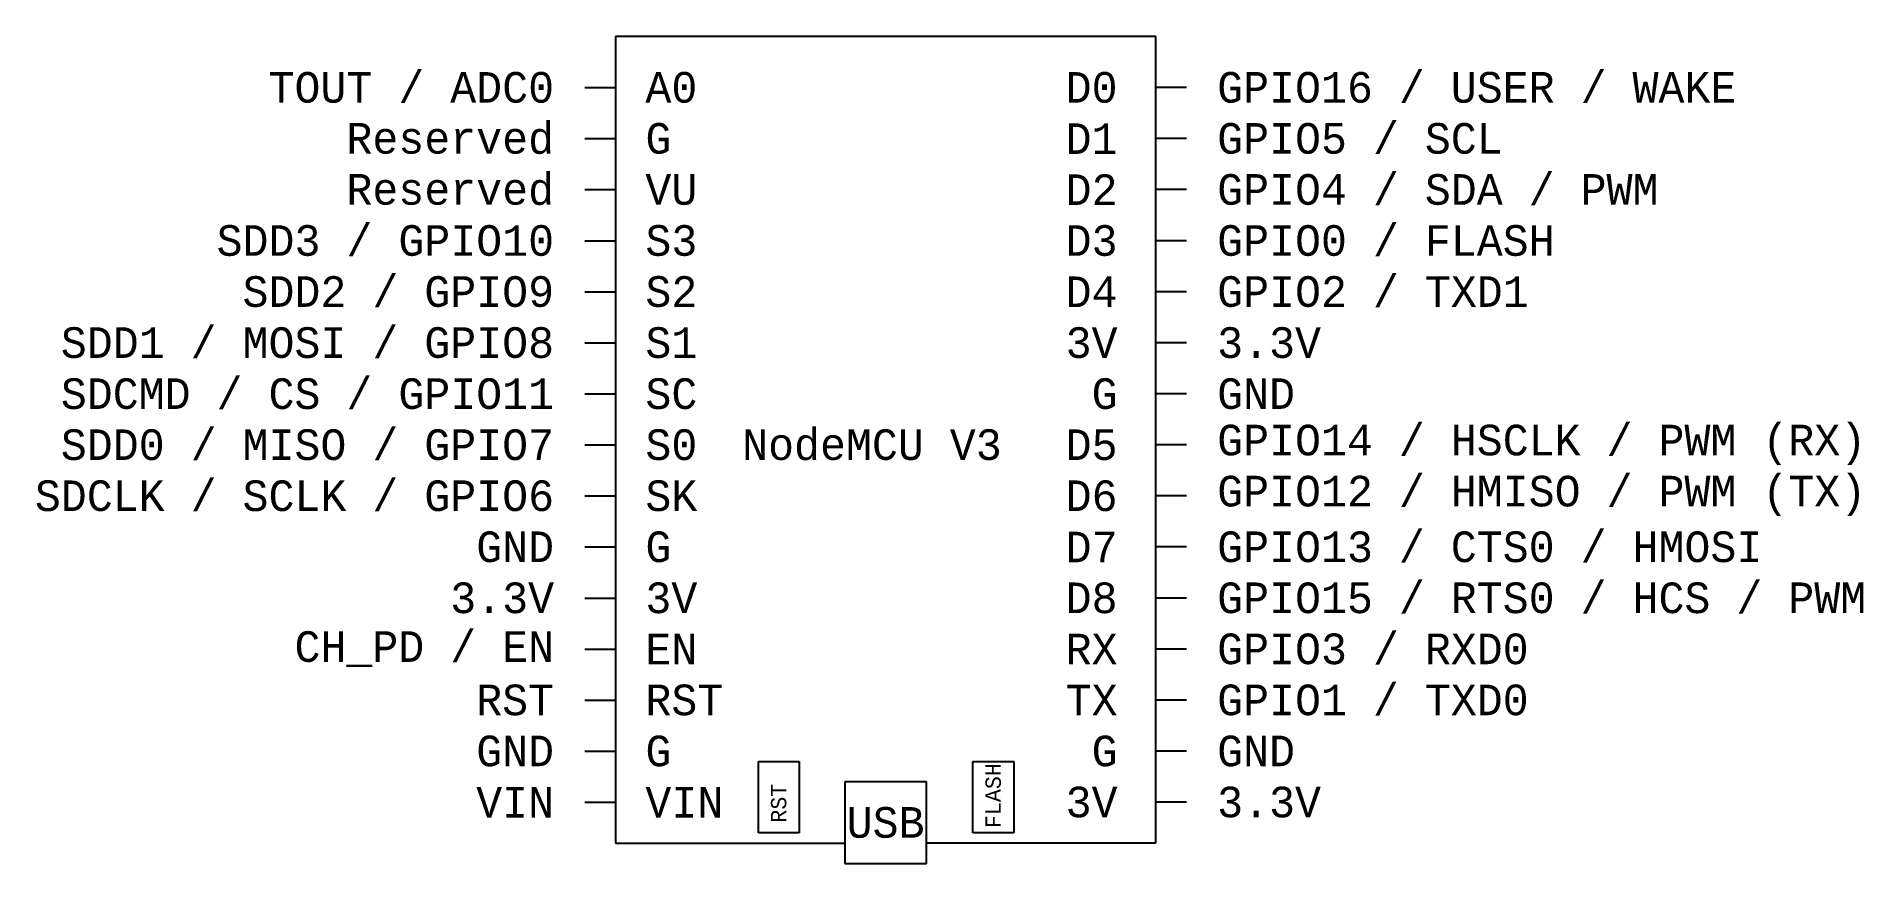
# Model space of a CAD drawing. Header units: millimetres. Extents: x 185 to 364, y -32 to 49.
import ezdxf

# ---------------------------------------------------------------- set-up
doc = ezdxf.new("R2010")
doc.units = ezdxf.units.MM
doc.layers.get('0').update_dxf_attribs({"lineweight": 25})
doc.styles.add('textstyle11', font='')
doc.styles.add('textstyle12', font='')
doc.styles.add('textstyle13', font='')
doc.styles.add('textstyle14', font='')
doc.styles.add('textstyle15', font='')
doc.styles.add('textstyle16', font='')
doc.styles.add('textstyle17', font='')
doc.styles.add('textstyle18', font='')
doc.styles.add('textstyle19', font='')
doc.styles.add('textstyle20', font='')
doc.styles.add('textstyle21', font='')
doc.styles.add('textstyle22', font='')
doc.styles.add('textstyle23', font='')
doc.styles.add('textstyle24', font='')
doc.styles.add('textstyle25', font='')
doc.styles.add('textstyle26', font='')
doc.styles.add('textstyle27', font='')
doc.styles.add('textstyle28', font='')
doc.styles.add('textstyle29', font='')
doc.styles.add('textstyle30', font='')
doc.styles.add('textstyle31', font='')
doc.styles.add('textstyle32', font='')
doc.styles.add('textstyle33', font='')
doc.styles.add('textstyle34', font='')
doc.styles.add('textstyle35', font='')
doc.styles.add('textstyle36', font='')
doc.styles.add('textstyle37', font='')
doc.styles.add('textstyle38', font='')
doc.styles.add('textstyle39', font='')
doc.styles.add('textstyle40', font='')
doc.styles.add('textstyle41', font='')
doc.styles.add('textstyle42', font='')
doc.styles.add('textstyle43', font='')
doc.styles.add('textstyle44', font='')
doc.styles.add('textstyle45', font='')
doc.styles.add('textstyle46', font='')
doc.styles.add('textstyle47', font='')
doc.styles.add('textstyle48', font='')
doc.styles.add('textstyle49', font='')
doc.styles.add('textstyle50', font='')
doc.styles.add('textstyle51', font='')
doc.styles.add('textstyle52', font='')
doc.styles.add('textstyle53', font='')
doc.styles.add('textstyle54', font='')
doc.styles.add('textstyle55', font='')
doc.styles.add('textstyle56', font='')
doc.styles.add('textstyle57', font='')
doc.styles.add('textstyle58', font='')
doc.styles.add('textstyle59', font='')
doc.styles.add('textstyle60', font='')
doc.styles.add('textstyle61', font='')
doc.styles.add('textstyle62', font='')
doc.styles.add('textstyle63', font='')
doc.styles.add('textstyle64', font='')
doc.styles.add('textstyle65', font='')
doc.styles.add('textstyle66', font='')
doc.styles.add('textstyle67', font='')
doc.styles.add('textstyle68', font='')
doc.styles.add('textstyle69', font='')
doc.styles.add('textstyle70', font='')
doc.styles.add('textstyle71', font='')
doc.styles.add('textstyle72', font='')
doc.styles.add('textstyle73', font='')
doc.styles.add('textstyle74', font='')
doc.styles.get('textstyle11').set_extended_font_data('Monospace')
doc.styles.get('textstyle12').set_extended_font_data('Monospace')
doc.styles.get('textstyle13').set_extended_font_data('Monospace')
doc.styles.get('textstyle14').set_extended_font_data('Monospace')
doc.styles.get('textstyle15').set_extended_font_data('Monospace')
doc.styles.get('textstyle16').set_extended_font_data('Monospace')
doc.styles.get('textstyle17').set_extended_font_data('Monospace')
doc.styles.get('textstyle18').set_extended_font_data('Monospace')
doc.styles.get('textstyle19').set_extended_font_data('Monospace')
doc.styles.get('textstyle20').set_extended_font_data('Monospace')
doc.styles.get('textstyle21').set_extended_font_data('Monospace')
doc.styles.get('textstyle22').set_extended_font_data('Monospace')
doc.styles.get('textstyle23').set_extended_font_data('Monospace')
doc.styles.get('textstyle24').set_extended_font_data('Monospace')
doc.styles.get('textstyle25').set_extended_font_data('Monospace')
doc.styles.get('textstyle26').set_extended_font_data('Monospace')
doc.styles.get('textstyle27').set_extended_font_data('Monospace')
doc.styles.get('textstyle28').set_extended_font_data('Monospace')
doc.styles.get('textstyle29').set_extended_font_data('Monospace')
doc.styles.get('textstyle30').set_extended_font_data('Monospace')
doc.styles.get('textstyle31').set_extended_font_data('Monospace')
doc.styles.get('textstyle32').set_extended_font_data('Monospace')
doc.styles.get('textstyle33').set_extended_font_data('Monospace')
doc.styles.get('textstyle34').set_extended_font_data('Monospace')
doc.styles.get('textstyle35').set_extended_font_data('Monospace')
doc.styles.get('textstyle36').set_extended_font_data('Monospace')
doc.styles.get('textstyle37').set_extended_font_data('Monospace')
doc.styles.get('textstyle38').set_extended_font_data('Monospace')
doc.styles.get('textstyle39').set_extended_font_data('Monospace')
doc.styles.get('textstyle40').set_extended_font_data('Monospace')
doc.styles.get('textstyle41').set_extended_font_data('Monospace')
doc.styles.get('textstyle42').set_extended_font_data('Monospace')
doc.styles.get('textstyle43').set_extended_font_data('Monospace')
doc.styles.get('textstyle44').set_extended_font_data('Monospace')
doc.styles.get('textstyle45').set_extended_font_data('Monospace')
doc.styles.get('textstyle46').set_extended_font_data('Monospace')
doc.styles.get('textstyle47').set_extended_font_data('Monospace')
doc.styles.get('textstyle48').set_extended_font_data('Monospace')
doc.styles.get('textstyle49').set_extended_font_data('Monospace')
doc.styles.get('textstyle50').set_extended_font_data('Monospace')
doc.styles.get('textstyle51').set_extended_font_data('Monospace')
doc.styles.get('textstyle52').set_extended_font_data('Monospace')
doc.styles.get('textstyle53').set_extended_font_data('Monospace')
doc.styles.get('textstyle54').set_extended_font_data('Monospace')
doc.styles.get('textstyle55').set_extended_font_data('Monospace')
doc.styles.get('textstyle56').set_extended_font_data('Monospace')
doc.styles.get('textstyle57').set_extended_font_data('Monospace')
doc.styles.get('textstyle58').set_extended_font_data('Monospace')
doc.styles.get('textstyle59').set_extended_font_data('Monospace')
doc.styles.get('textstyle60').set_extended_font_data('Monospace')
doc.styles.get('textstyle61').set_extended_font_data('Monospace')
doc.styles.get('textstyle62').set_extended_font_data('Monospace')
doc.styles.get('textstyle63').set_extended_font_data('Monospace')
doc.styles.get('textstyle64').set_extended_font_data('Monospace')
doc.styles.get('textstyle65').set_extended_font_data('Monospace')
doc.styles.get('textstyle66').set_extended_font_data('Monospace')
doc.styles.get('textstyle67').set_extended_font_data('Monospace')
doc.styles.get('textstyle68').set_extended_font_data('Monospace')
doc.styles.get('textstyle69').set_extended_font_data('Monospace')
doc.styles.get('textstyle70').set_extended_font_data('Monospace')
doc.styles.get('textstyle71').set_extended_font_data('Monospace')
doc.styles.get('textstyle72').set_extended_font_data('Monospace')
doc.styles.get('textstyle73').set_extended_font_data('Monospace')
doc.styles.get('textstyle74').set_extended_font_data('Monospace')

msp = doc.modelspace()

# ---------------------------------------------------------------- linework, layer by layer
for p, q in [((294.92, 49), (242, 49)), ((242, 49), (242, -30)), ((294.92, -30), (294.92, 49)), ((239, 44), (242, 44)), ((297.92, 44), (294.92, 44)), ((239, 39), (242, 39)), ((297.92, 39), (294.92, 39)), ((239, 34), (242, 34)), ((297.92, 34), (294.92, 34)), ((239, 29), (242, 29)), ((297.92, 29), (294.92, 29)), ((239, 24), (242, 24)), ((297.92, 24), (294.92, 24)), ((239, 19), (242, 19)), ((297.92, 19), (294.92, 19)), ((239, 14), (242, 14)), ((297.92, 14), (294.92, 14)), ((239, 9), (242, 9)), ((297.92, 9), (294.92, 9)), ((239, 4), (242, 4)), ((297.92, 4), (294.92, 4)), ((239, -1), (242, -1)), ((297.92, -1), (294.92, -1)), ((239, -6), (242, -6)), ((297.92, -6), (294.92, -6)), ((239, -11), (242, -11)), ((297.92, -11), (294.92, -11)), ((239, -16), (242, -16)), ((297.92, -16), (294.92, -16)), ((239, -21), (242, -21)), ((297.92, -21), (294.92, -21)), ((256, -22), (260, -22)), ((256, -29), (256, -22)), ((260, -22), (260, -29)), ((277, -22), (281, -22)), ((277, -29), (277, -22)), ((281, -22), (281, -29)), ((272.46, -24), (264.46, -24)), ((264.46, -24), (264.46, -32)), ((272.46, -32), (272.46, -24)), ((239, -26), (242, -26)), ((297.92, -26), (294.92, -26)), ((242, -30), (264.46, -30)), ((260, -29), (256, -29)), ((294.92, -30), (272.46, -30)), ((281, -29), (277, -29)), ((264.46, -32), (272.46, -32))]:
    msp.add_line(p, q)

# ---------------------------------------------------------------- texts
at = {"char_height": 3, "line_spacing_factor": 1.2}
for s, insert, attachment_point, style in [('TOUT / ADC0', (236, 44), 6, 'textstyle24'), ('A0', (244.94, 44), 4, 'textstyle41'), ('D0', (291.17, 44), 6, 'textstyle40'), ('GPIO16 / USER / WAKE', (300.92, 44), 4, 'textstyle39'), ('Reserved', (236, 39), 6, 'textstyle23'), ('G', (244.94, 39), 4, 'textstyle56'), ('D1', (291.17, 39), 6, 'textstyle42'), ('GPIO5 / SCL', (300.92, 39), 4, 'textstyle72'), ('Reserved', (236, 34), 6, 'textstyle22'), ('GPIO4 / SDA / PWM', (300.92, 34), 4, 'textstyle29'), ('VU', (244.94, 34), 4, 'textstyle57'), ('D2', (291.17, 34), 6, 'textstyle43'), ('SDD3 / GPIO10', (236, 29), 6, 'textstyle21'), ('S3', (244.94, 29), 4, 'textstyle58'), ('D3', (291.17, 29), 6, 'textstyle44'), ('GPIO0 / FLASH', (300.92, 29), 4, 'textstyle30'), ('SDD2 / GPIO9', (236, 24), 6, 'textstyle20'), ('S2', (244.94, 24), 4, 'textstyle59'), ('D4', (291.17, 24), 6, 'textstyle45'), ('GPIO2 / TXD1', (300.92, 24), 4, 'textstyle27'), ('SDD1 / MOSI / GPIO8', (236, 19), 6, 'textstyle19'), ('S1', (244.94, 19), 4, 'textstyle60'), ('3V', (291.17, 19), 6, 'textstyle46'), ('3.3V', (300.92, 19), 4, 'textstyle28'), ('SDCMD / CS / GPIO11', (236, 14), 6, 'textstyle18'), ('SC', (244.94, 14), 4, 'textstyle61'), ('G', (291.17, 14), 6, 'textstyle47'), ('SDD0 / MISO / GPIO7', (236, 9), 6, 'textstyle17'), ('NodeMCU V3', (267.12, 9), 5, 'textstyle74'), ('S0', (244.94, 9), 4, 'textstyle62'), ('D5', (291.17, 9), 6, 'textstyle48'), ('SDCLK / SCLK / GPIO6', (236, 4), 6, 'textstyle16'), ('SK', (244.94, 4), 4, 'textstyle63'), ('D6', (291.17, 4), 6, 'textstyle49'), ('GND', (236, -1), 6, 'textstyle15'), ('G', (244.94, -1), 4, 'textstyle64'), ('D7', (291.17, -1), 6, 'textstyle50'), ('GPIO13 / CTS0 / HMOSI', (300.92, -1), 4, 'textstyle32'), ('3.3V', (236, -6), 6, 'textstyle14'), ('3V', (244.94, -6), 4, 'textstyle65'), ('D8', (291.17, -6), 6, 'textstyle51'), ('GPIO15 / RTS0 / HCS / PWM', (300.92, -6), 4, 'textstyle37'), ('CH_PD / EN', (236, -11), 6, 'textstyle13'), ('EN', (244.94, -11), 4, 'textstyle66'), ('RX', (291.17, -11), 6, 'textstyle52'), ('GPIO3 / RXD0', (300.92, -11), 4, 'textstyle38'), ('GPIO1 / TXD0', (300.92, -16), 4, 'textstyle26'), ('RST', (236, -16), 6, 'textstyle25'), ('RST', (244.94, -16), 4, 'textstyle67'), ('TX', (291.17, -16), 6, 'textstyle53'), ('GND', (236, -21), 6, 'textstyle12'), ('G', (244.94, -21), 4, 'textstyle68'), ('G', (291.17, -21), 6, 'textstyle54'), ('GND', (300.92, -21), 4, 'textstyle35'), ('VIN', (236, -26), 6, 'textstyle11'), ('VIN', (244.94, -26), 4, 'textstyle69'), ('3V', (291.17, -26), 6, 'textstyle55'), ('3.3V', (300.92, -26), 4, 'textstyle34'), ('USB', (268.46, -28), 5, 'textstyle73')]:
    msp.add_mtext(s, dxfattribs=dict(at, insert=insert, attachment_point=attachment_point, style=style))
at = {"color": 30, "true_color": 0xff7f00, "char_height": 3, "attachment_point": 4, "line_spacing_factor": 1.2}
for s, insert, style in [('GND', (300.92, 14), 'textstyle33'), ('GPIO14 / HSCLK / PWM (RX)', (300.92, 9), 'textstyle36'), ('GPIO12 / HMISO / PWM (TX)', (300.92, 4), 'textstyle31')]:
    msp.add_mtext(s, dxfattribs=dict(at, insert=insert, style=style))
at = {"char_height": 1.5, "attachment_point": 4, "rotation": 90, "line_spacing_factor": 1.2}
for s, insert, style in [('FLASH', (279, -28.53), 'textstyle71'), ('RST', (258, -28), 'textstyle70')]:
    msp.add_mtext(s, dxfattribs=dict(at, insert=insert, style=style))

doc.saveas('drawing.dxf')
